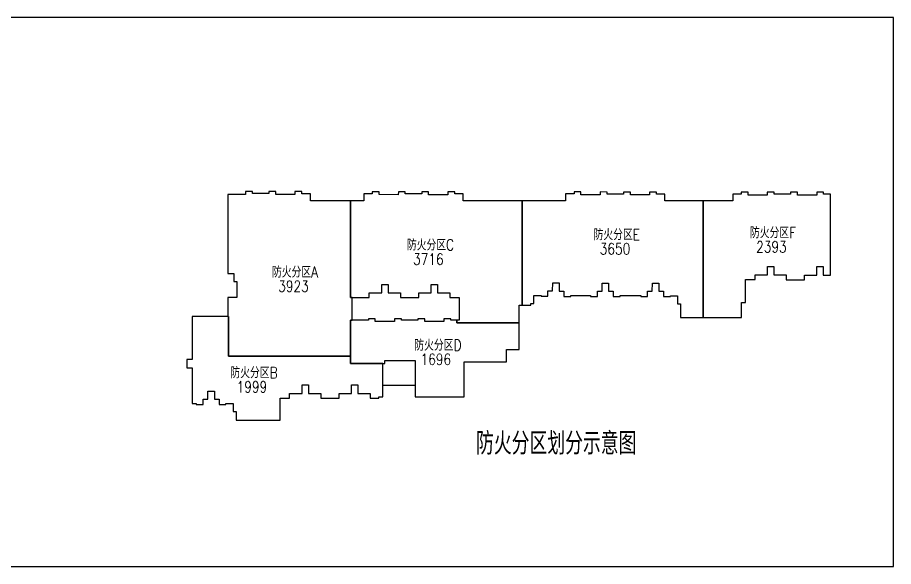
# Model space of a CAD drawing. Extents: x -781653 to 929899, y -292639 to -18670.
# Drawn here: x 536666 to 929899, y -281685 to -35385 of the extents above; entities that cross this region are included whole.
import ezdxf

# ---------------------------------------------------------------- set-up
doc = ezdxf.new("R2010")
doc.units = 0
doc.header["$LTSCALE"] = 10
doc.header["$MEASUREMENT"] = 0
for name, color, linetype in [('HT-TEXT', 7, 'CONTINUOUS'), ('图框', 7, 'CONTINUOUS'), ('防火分区', 6, 'CONTINUOUS')]:
    doc.layers.add(name, color=color, linetype=linetype)
doc.styles.add('_HZTXT', font='simplex.shx', dxfattribs={"width": 0.8, "bigfont": 'hztxt.shx'})

msp = doc.modelspace()

# ---------------------------------------------------------------- linework, layer by layer
at = {"layer": '图框'}
msp.add_lwpolyline([(929898.5, -35385.3), (528640.4, -35385.3), (528640.4, -281685.3), (929898.5, -281685.3)], close=True, dxfattribs=at)
at = {"layer": '防火分区'}
for points in [[(715213.9, -205599.8), (737114.1, -205599.8), (737114.1, -189799.8), (756213.9, -189799.8), (756213.9, -184299.8), (761913.9, -184299.8), (761913.9, -164499.8), (767132.6, -164499.8), (767134.7, -163655.6), (768484.6, -163659), (768493.8, -160059.1), (771693.8, -160067.1), (771692.8, -160467.1), (774792.8, -160475), (774798.9, -158075), (776898.8, -158080.3), (776908, -154480.3), (779807.9, -154487.7), (779798.8, -158087.6), (781898.8, -158093), (781892.8, -160493), (784992.7, -160500.8), (784993.8, -160100.8), (793893.7, -160123.3), (793892.7, -160523.3), (796992.7, -160531.2), (796998.8, -158131.2), (799098.8, -158136.5), (799106.6, -155036.5), (799107.9, -154536.5), (802007.9, -154543.8), (801998.8, -158143.8), (804098.8, -158149.1), (804092.7, -160549.1), (807192.7, -160557), (807193.7, -160157), (816433.7, -160180.3), (816432.6, -160580.3), (819532.6, -160588.2), (819538.7, -158188.2), (821638.7, -158193.5), (821647.8, -154593.5), (824547.8, -154600.8), (824538.7, -158200.8), (826638.7, -158206.1), (826632.6, -160606.1), (829732.6, -160614), (829732.6, -160214), (832933.6, -160222.1), (832924.5, -163822.1), (834274.5, -163825.5), (834259.4, -169999.8), (861613.9, -169999.8), (861613.9, -163186), (863529.6, -163186), (863529.6, -152986), (867091, -152989.9), (867741, -152990.7), (867743.3, -150890.9), (873293.3, -150896.8), (873297.5, -147096.9), (876197.5, -147100.1), (876193.3, -150900.1), (881743.3, -150906.3), (881741, -153006.3), (889941, -153015.4), (889943.3, -150915.4), (895493.3, -150921.6), (895497.5, -147121.6), (898397.5, -147124.9), (898393.3, -150924.9), (901613.9, -150930.8), (901613.9, -150930.8), (901613.9, -114681.6), (898517.9, -114681.6), (898518.9, -113777.4), (895418.9, -113773.9), (895417.4, -115073.9), (886817.4, -115064.3), (886818.9, -113764.3), (883718.9, -113760.9), (883717.9, -114660.9), (876317.9, -114660.9), (876318.9, -113752.6), (873218.9, -113749.2), (873217.4, -115049.2), (864617.4, -115039.6), (864618.9, -113739.6), (861518.9, -113739.6), (861517.9, -114636.1), (857717.9, -114631.9), (857717.9, -117699.8), (827317.9, -117699.8), (827317.9, -114598), (823517.9, -114593.7), (823518.9, -113693.7), (820418.9, -113690.3), (820417.5, -114990.3), (811817.5, -114980.7), (811818.9, -113680.7), (808718.9, -113677.2), (808717.9, -114577.2), (801317.9, -114568.9), (801318.9, -113668.9), (798218.9, -113665.5), (798217.5, -114965.5), (789617.5, -114965.5), (789618.9, -113655.9), (786518.9, -113652.4), (786517.9, -114552.4), (782717.9, -114548.2), (782717.9, -117699.8), (736718.7, -117699.8), (736718.7, -114496.9), (732918.7, -114492.7), (732919.7, -113592.7), (729819.7, -113589.2), (729818.3, -114889.2), (721218.3, -114879.6), (721219.7, -113579.6), (718119.7, -113576.2), (718118.7, -114476.2), (710718.7, -114467.9), (710719.7, -113567.9), (707619.7, -113564.4), (707618.3, -114864.4), (699018.3, -114854.9), (699019.7, -113554.9), (695919.7, -113554.9), (695918.7, -114451.4), (692118.7, -114447.2), (692118.7, -117699.8), (668118.7, -117699.8), (668118.7, -114420.4), (664318.8, -114416.1), (664319.8, -113516.1), (661219.8, -113512.7), (661218.3, -114812.7), (652618.3, -114803.1), (652619.8, -113503.1), (649519.8, -113499.6), (649518.8, -114399.6), (642118.8, -114391.4), (642119.8, -113491.4), (639019.8, -113487.9), (639018.3, -114787.9), (631113.9, -114778.3), (631113.9, -150269.6), (633825.6, -150272.8), (633821.4, -153872.8), (635171.4, -153874.4), (635163, -160974.4), (631113.9, -160974.4), (631113.9, -169599.8), (615113.9, -169599.8), (615113.9, -188749.1), (612713.9, -188749.1), (612713.9, -192549.1), (615113.9, -192549.1), (615113.9, -208576.3), (616936.4, -208579.9), (616936, -208979.9), (620036, -208983.3), (620038.7, -206583.3), (622138.7, -206585.7), (622142.7, -202985.7), (625042.7, -202988.9), (625038.6, -206588.9), (627138.6, -206591.2), (627136, -208991.2), (630236, -208994.7), (630236.4, -208594.7), (633436.4, -208598.3), (633432.4, -212198.3), (634782.4, -212199.8), (634780.2, -215699.8), (634778, -216099.8), (654616.1, -216099.8), (654627.2, -206123.2), (658827.2, -206127.9), (658829.6, -204027.9), (664379.6, -204034.1), (664383.8, -200234.1), (667283.8, -200237.4), (667279.6, -204037.4), (672829.6, -204043.6), (672827.2, -206143.6), (681027.2, -206152.7), (681029.6, -204052.7), (686579.6, -204058.9), (686583.8, -200258.9), (689483.8, -200262.1), (689479.6, -204062.1), (695029.6, -204062.1), (695027.2, -206168.3), (698927.2, -206173), (698927.2, -205599.8), (700713.9, -205599.8), (700713.9, -200349.8), (715213.9, -200349.8), (715213.9, -205599.8)], [(686113.9, -117699.8), (668118.7, -117699.8), (668118.7, -114420.4), (664318.8, -114416.1), (664319.8, -113516.1), (661219.8, -113512.7), (661218.3, -114812.7), (652618.3, -114803.1), (652619.8, -113503.1), (649519.8, -113499.6), (649518.8, -114399.6), (642118.8, -114391.4), (642119.8, -113491.4), (639019.8, -113487.9), (639018.3, -114787.9), (631113.9, -114778.3), (631113.9, -150269.6), (633825.6, -150272.8), (633821.4, -153872.8), (635171.4, -153874.4), (635163, -160974.4), (631113.9, -160974.4), (631113.9, -169599.8), (631313.9, -169599.8), (631313.9, -187399.8), (686113.9, -187399.8), (686113.9, -171193.3), (686913.9, -171193.3), (686913.9, -160989), (686113.9, -160989)], [(763213.9, -117699.8), (736718.7, -117699.8), (736718.7, -114496.9), (732918.7, -114492.7), (732919.7, -113592.7), (729819.7, -113589.2), (729818.3, -114889.2), (721218.3, -114879.6), (721219.7, -113579.6), (718119.7, -113576.2), (718118.7, -114476.2), (710718.7, -114467.9), (710719.7, -113567.9), (707619.7, -113564.4), (707618.3, -114864.4), (699018.3, -114854.9), (699019.7, -113554.9), (695919.7, -113554.9), (695918.7, -114451.4), (692118.7, -114447.2), (692118.7, -117699.8), (686113.9, -117699.8), (686113.9, -160989), (687313.9, -160989), (694586.7, -160989), (694589, -158893.7), (700139, -158899.9), (700143.3, -155099.9), (703043.3, -155103.2), (703039, -158903.2), (708589, -158909.4), (708586.7, -161009.4), (716786.7, -161018.5), (716789, -158918.5), (722339, -158924.7), (722343.3, -155124.7), (725243.2, -155127.9), (725239, -158927.9), (730789, -158934.1), (730789, -161034.1), (734986.7, -161038.8), (734975.3, -171238.8), (733913.9, -171237.6), (733913.9, -172299.8), (761913.9, -172299.8), (761913.9, -164499.8), (763213.9, -164499.8)], [(844413.9, -117699.8), (827317.9, -117699.8), (827317.9, -114598), (823517.9, -114593.7), (823518.9, -113693.7), (820418.9, -113690.3), (820417.5, -114990.3), (811817.5, -114980.7), (811818.9, -113680.7), (808718.9, -113677.2), (808717.9, -114577.2), (801317.9, -114568.9), (801318.9, -113668.9), (798218.9, -113665.5), (798217.5, -114965.5), (789617.5, -114965.5), (789618.9, -113655.9), (786518.9, -113652.4), (786517.9, -114552.4), (782717.9, -114548.2), (782717.9, -117699.8), (763213.9, -117699.8), (763213.9, -164499.8), (767132.6, -164499.8), (767134.7, -163655.6), (768484.6, -163659), (768493.8, -160059.1), (771693.8, -160067.1), (771692.8, -160467.1), (774792.8, -160475), (774798.9, -158075), (776898.8, -158080.3), (776908, -154480.3), (779807.9, -154487.7), (779798.8, -158087.6), (781898.8, -158093), (781892.8, -160493), (784992.7, -160500.8), (784993.8, -160100.8), (793893.7, -160123.3), (793892.7, -160523.3), (796992.7, -160531.2), (796998.8, -158131.2), (799098.8, -158136.5), (799106.6, -155036.5), (799107.9, -154536.5), (802007.9, -154543.8), (801998.8, -158143.8), (804098.8, -158149.1), (804092.7, -160549.1), (807192.7, -160557), (807193.7, -160157), (816433.7, -160180.3), (816432.6, -160580.3), (819532.6, -160588.2), (819538.7, -158188.2), (821638.7, -158193.5), (821647.8, -154593.5), (824547.8, -154600.8), (824538.7, -158200.8), (826638.7, -158206.1), (826632.6, -160606.1), (829732.6, -160614), (829732.6, -160214), (832933.6, -160222.1), (832924.5, -163822.1), (834274.5, -163825.5), (834259.4, -169999.8), (844413.9, -169999.8)], [(901613.9, -114681.6), (898517.9, -114681.6), (898518.9, -113777.4), (895418.9, -113773.9), (895417.4, -115073.9), (886817.4, -115064.3), (886818.9, -113764.3), (883718.9, -113760.9), (883717.9, -114660.9), (876317.9, -114660.9), (876318.9, -113752.6), (873218.9, -113749.2), (873217.4, -115049.2), (864617.4, -115039.6), (864618.9, -113739.6), (861518.9, -113739.6), (861517.9, -114636.1), (857717.9, -114631.9), (857717.9, -117699.8), (844413.9, -117699.8), (844413.9, -169999.8), (861613.9, -169999.8), (861613.9, -163186), (863529.6, -163186), (863529.6, -152986), (867091, -152989.9), (867741, -152990.7), (867743.3, -150890.9), (873293.3, -150896.8), (873297.5, -147096.9), (876197.5, -147100.1), (876193.3, -150900.1), (881743.3, -150906.3), (881741, -153006.3), (889941, -153015.4), (889943.3, -150915.4), (895493.3, -150921.6), (895497.5, -147121.6), (898397.5, -147124.9), (898393.3, -150924.9), (901613.9, -150930.8)], [(687313.9, -160989), (694586.7, -160989), (694589, -158893.7), (700139, -158899.9), (700143.3, -155099.9), (703043.3, -155103.2), (703039, -158903.2), (708589, -158909.4), (708586.7, -161009.4), (716786.7, -161018.5), (716789, -158918.5), (722339, -158924.7), (722343.3, -155124.7), (725243.2, -155127.9), (725239, -158927.9), (730789, -158934.1), (730789, -161034.1), (734986.7, -161038.8), (734975.3, -171238.8), (731175.3, -171234.6), (731175.9, -170634.6), (728076, -170631.1), (728074.6, -171831.1), (719474.6, -171821.5), (719476, -170621.5), (716376, -170621.5), (716375.3, -171218.1), (708975.3, -171209.8), (708975.3, -170609.8), (705876, -170609.8), (705874.6, -171806.3), (697274.6, -171796.7), (697276, -170596.7), (694176, -170593.3), (694175.3, -171193.3), (686913.9, -171193.3), (686913.9, -160989)], [(700713.9, -190599.8), (686113.9, -190599.8), (686113.9, -187399.8), (631313.9, -187399.8), (631313.9, -169599.8), (631313.9, -169599.8), (615113.9, -169599.8), (615113.9, -188749.1), (612713.9, -188749.1), (612713.9, -192549.1), (615113.9, -192549.1), (615113.9, -208576.3), (616936.4, -208579.9), (616936, -208979.9), (620036, -208983.3), (620038.7, -206583.3), (622138.7, -206585.7), (622142.7, -202985.7), (625042.7, -202988.9), (625038.6, -206588.9), (627138.6, -206591.2), (627136, -208991.2), (630236, -208994.7), (630236.4, -208594.7), (633436.4, -208598.3), (633432.4, -212198.3), (634782.4, -212199.8), (634780.2, -215699.8), (634778, -216099.8), (654616.1, -216099.8), (654627.2, -206123.2), (658827.2, -206127.9), (658829.6, -204027.9), (664379.6, -204034.1), (664383.8, -200234.1), (667283.8, -200237.4), (667279.6, -204037.4), (672829.6, -204043.6), (672827.2, -206143.6), (681027.2, -206152.7), (681029.6, -204052.7), (686579.6, -204058.9), (686583.8, -200258.9), (689483.8, -200262.1), (689479.6, -204062.1), (695029.6, -204062.1), (695027.2, -206168.3), (698927.2, -206173), (698927.2, -205599.8), (700713.9, -205599.8)], [(761913.9, -172299.8), (733913.9, -172299.8), (733913.9, -171237.6), (731175.3, -171234.6), (731175.9, -170634.6), (728076, -170631.1), (728074.6, -171831.1), (719474.6, -171821.5), (719476, -170621.5), (716376, -170621.5), (716375.3, -171218.1), (708975.3, -171209.8), (708975.3, -170609.8), (705876, -170609.8), (705874.6, -171806.3), (697274.6, -171796.7), (697276, -170596.7), (694176, -170593.3), (694175.3, -171193.3), (686913.9, -171193.3), (686113.9, -171193.3), (686113.9, -187399.8), (686113.9, -190599.8), (700713.9, -190599.8), (701613.9, -190599.8), (701613.9, -189299.8), (715213.9, -189299.8), (715213.9, -205599.8), (737114.1, -205599.8), (737114.1, -189799.8), (756213.9, -189799.8), (756213.9, -184299.8), (761913.9, -184299.8)]]:
    msp.add_lwpolyline(points, close=True, dxfattribs=at)
for points in [[(763213.9, -117699.8), (763213.9, -164499.8)], [(844413.9, -169999.8), (844413.9, -117699.8)], [(733913.9, -171237.6), (733913.9, -172299.8), (761913.9, -172299.8)]]:
    msp.add_lwpolyline(points, dxfattribs=at)

# ---------------------------------------------------------------- texts
at = {"layer": 'HT-TEXT', "style": '_HZTXT', "width": 0.8}
for s, height, p in [('防火分区F', 5000, (865462, -134402)), ('防火分区E', 5000, (795248.6, -135287.4)), ('防火分区C', 5000, (711455.4, -139910.7)), ('3650', 5000, (798045.9, -141664.4)), ('2393', 5000, (868259.3, -140779)), ('3716', 5000, (714252.7, -146287.6)), ('防火分区A', 5000, (650901.1, -152079.1)), ('3923', 5000, (653698.5, -158456)), ('防火分区D', 5000, (714793.4, -184871.9)), ('1696', 5000, (717590.8, -191248.9)), ('防火分区B', 5000, (632226.1, -197210.6)), ('1999', 5000, (635023.4, -203587.6)), ('防火分区划分示意图', 10000, (742501.2, -231468.7))]:
    msp.add_text(s, height=height, dxfattribs=at).set_placement(p)

doc.saveas('drawing.dxf')
